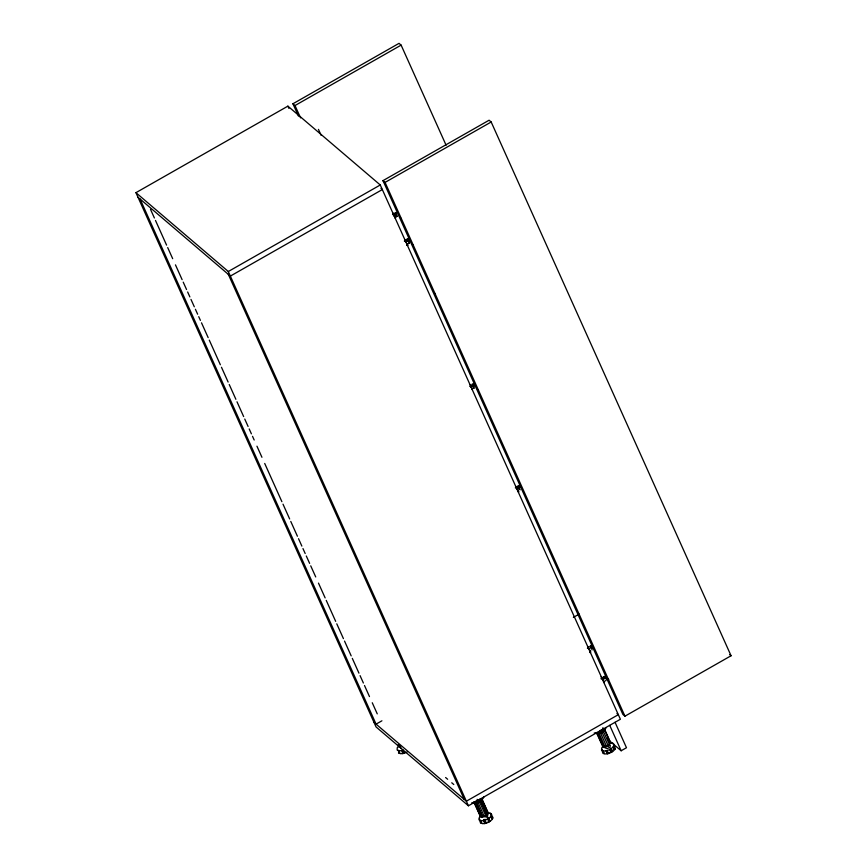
<?xml version="1.0" encoding="UTF-8"?>
<svg xmlns="http://www.w3.org/2000/svg" width="867" height="867" viewBox="0 0 867 867"><rect width="100%" height="100%" fill="white"/><g stroke="black" fill="none" stroke-linecap="round" stroke-linejoin="round"><path stroke-width="1.3" d="M405.962 242.034L406.666 241.698L406.179 242.467M471.128 387.05L471.941 386.888L471.258 387.05M588.899 649.101L589.614 648.765M398.614 752.274L398.571 753.152L399.6 753.466L398.289 750.551L400.283 753.683L402.938 753.607L403.318 752.502L402.44 750.551M479.31 818.751L480.546 823.119L481.575 823.444L480.264 820.518L482.258 823.65L484.913 823.574L485.292 822.469L483.981 819.553L483.602 820.659L484.913 823.574M394.94 213.109L395.634 212.513L397.303 216.382M472.006 384.59C471.735 383.702 474.065 383.669 473.664 388.188M589.983 646.359L590.47 646.045L592.139 649.903M613.272 749.294L615.082 749.034L613.869 744.46M406.081 242.034L406.666 241.698M396.23 214.615L395.731 214.452M408.119 241.069L407.598 240.961M473.295 386.086L472.721 385.522M519.03 487.861L518.444 487.655M591.066 648.137L590.243 646.294M604.787 678.666L604.299 678.601M406.948 244.234L407.718 244.082L407.132 244.071M483.027 816.703L487.438 816.877L487.753 815.359M610.314 745.577L609.978 747.105L607.42 748.568L604.993 747.831L605.534 746.953M409.322 243.009C410.113 240.636 405.257 238.392 407.696 239.444M517.74 486.354L518.444 485.758L517.989 486.279M605.209 680.974L605.773 680.617M482.106 799.244L479.635 802.094L475.138 803.221M481.337 799.742L487.958 813.82L481.337 799.742L481.618 798.832M475.149 802.571L481.283 816.877L482.626 816.866L476.536 803.048M478.714 800.046L485.769 815.749L482.681 816.703M487.688 813.896L487.98 812.975L481.543 798.713M600.614 732.908L603.497 731.39L604.169 729.895L601.936 731.846L597.385 733.005L603.735 747.148L608.298 745.988L601.08 730.231M599.01 733.309L596.919 732.962L603.735 747.148M604.397 730.382L604.418 729.526L610.563 743.182L608.298 745.988M603.064 745.089L602.489 746.086L603.053 746.628M518.629 488.002L518.455 487.287M407.089 752.047L404.011 753.347L404.39 752.242L403.318 752.502M491.253 814.276L490.906 813.853L493.095 817.83L492.489 818.838L491.177 815.912L490.776 816.584L492.088 819.499L490.028 821.417L488.717 818.502L487.753 819.098L489.064 822.024L485.986 823.325L484.675 820.399L485.054 819.293M485.986 823.325L486.365 822.219L485.292 822.469M395.244 217.606L395.612 217.259M472.363 388.687L472.092 388.817M518.412 490.494L517.762 491.025L518.076 490.549M590.048 651.236L590.47 650.814M604.158 681.31L603.519 681.841L603.833 681.364M394.485 215.428L394.062 215.829L393.943 214.312C395.352 216.143 393.737 215.471 394.81 215.374M517.577 488.479L516.873 489.075M603.009 679.804L602.5 678.373L603.475 679.663L602.836 680.064M601.709 749.619L602.966 753.423L604.006 753.737L602.695 750.811L604.689 753.943L607.366 753.856L607.767 752.74L606.9 750.789M615.082 749.034L613.771 746.108L613.359 746.79L614.67 749.706L612.568 751.656L611.257 748.73L610.27 749.348L611.582 752.263L608.461 753.586L608.862 752.469M407.273 245.35L408.064 244.982L406.851 245.491M518.293 491.925L518.975 491.806M603.432 676.791L604.115 676.921M412.659 244.938L413.104 245.209M395.829 217.628L395.016 218.018M518.39 490.614L518.065 491.329M604.147 681.419L603.822 682.145M520.222 489.801L520.102 489.617M396.685 216.62L395.395 212.491M474.032 388.091L474.487 388.026M517.848 490.278L518.141 490.223M394.929 215.612L394.062 215.905M471.995 387.083L471.128 387.376M589.755 649.134L588.899 649.426M481.608 799.677L479.418 801.607L474.921 802.734M487.091 814.828L479.874 799.06L486.94 814.763L487.958 813.82M606.098 727.879L603.996 730.112L603.313 729.581L600.029 731.488L600.712 732.019L594.22 733.038M392.545 214.583L393.954 214.073L393.38 214.821M515.345 487.828L516.754 487.319L516.179 488.067M587.382 648.104L588.791 647.606L588.216 648.353M601.102 678.633L602.511 678.135L601.264 678.937M399.21 745.848L397.259 747.657L397.151 749.988L399.893 750.833L403.133 750.053M481.185 815.825L479.245 817.635L479.126 819.954L481.868 820.8L486.181 819.77L490.061 817.343L491.676 814.666L490.278 812.975L487.763 813.04M604.407 682.502C604.147 683.109 604.527 682.958 604.104 682.188M603.681 746.075L601.687 747.918L601.546 750.258L604.31 751.093L608.677 750.02L612.622 747.56L614.291 744.851L612.893 743.16L610.357 743.236M394.778 215.244L393.965 215.601M398.278 744.623C400.738 747.17 398.321 747.126 398.321 745.772M474.455 802.69L473.891 802.148L480.361 816.508L481.283 816.877M487.688 812.368L487.98 812.975M486.94 814.763L485.769 815.749M597.385 733.005L603.974 746.986M610.27 742.575L610.563 743.182M470.445 386.303L471.019 385.555L469.773 386.357M395.666 213.13L395.807 212.957M407.078 239.498L407.696 239.411M490.028 821.417L489.107 820.865L488.143 821.461L489.064 822.024M609.794 749.76L610.661 751.711L611.647 751.093L612.568 751.656M517.859 491.015L518.629 490.863M589.896 651.301L590.655 651.15L590.102 651.605M135.935 192.669L287.898 106.142L380.266 184.985L620.382 719.263L468.418 805.779L376.05 726.936L135.935 192.669L228.303 271.512L468.418 805.779M298.486 116.124L292.927 103.769L399.037 43.35L401.118 45.127L446.093 145.201M292.927 103.769L295.008 105.536L401.118 45.127M382.986 180.639L489.096 120.22L491.177 121.998L731.065 655.755L624.955 716.175L622.874 714.397L382.986 180.639L385.067 182.406L624.955 716.175M228.303 271.512L380.266 184.985M385.067 182.406L491.177 121.998M381.913 720.802L376.072 724.129L140.075 199.02M573.369 617.391L579.199 614.074M607.81 739.388L621.151 750.768L626.483 747.733L615.05 722.298M409.191 243.215L408.541 243.378L408.964 243.031M590.806 652.136L589.788 652.558M601.232 730.285L599.639 731.022L606.705 746.725M394.984 217.162L395.341 216.978M478.172 389.76L477.468 389.673L478.432 390.323L477.641 389.76M396.252 214.442L395.655 214.051M604.798 678.493L604.212 678.102M477.121 799.331L478.216 801.769L471.8 802.744M602.706 679.804L603.367 679.425L602.619 679.891M480.296 815.739L480.361 816.508M483.602 820.659L484.675 820.399M605.621 746.281L606.326 746.129M606.304 679.728L608.688 679.305M406.937 243.486L406.742 243.714M589.885 650.553L589.69 650.781M472.027 389.261L472.688 388.86M488.034 813.279L488.966 813.257M478.107 390.291L477.858 389.684M399.297 746.899L400.652 746.888M517.328 488.565L516.862 489.14M472.493 389.034L472.082 389.5M483.829 815.88L487.438 816.877M596.691 732.474L597.612 732.843M610.661 751.711L611.582 752.263M488.717 818.502L487.796 817.939L489.107 820.865M469.654 384.341L471.041 385.241M601.145 676.921L602.522 677.821L601.34 677.04M412.464 244.743L413.266 245.307L412.41 244.57M478.216 801.769L477.533 801.227L480.762 799.352L481.445 799.894A7.359 3.305 -24.2 0 0 483.905 796.643M380.938 188.377L382.325 189.57L230.362 276.085L137.994 197.243M729.678 654.574L731.065 655.755M616.936 713.498L618.323 714.679L466.359 801.206L373.991 722.363M445.605 777.526L447.654 779.281M451.74 782.771L453.788 784.516M614.313 746.324L614.844 746.953L613.522 744.038M399.644 745.815L401.107 748.449M408.086 240.885L407.544 240.506M408.01 238.75L409.094 241.004M473.187 383.767L474.271 386.021M518.921 485.542L520.005 487.796M590.958 645.817L592.042 648.072M604.678 676.347L605.762 678.601M434.638 293.198L434.898 293.772M393.976 213.759L392.784 212.989M405.864 240.224L404.672 239.455M516.775 487.005L515.583 486.235M588.801 647.291L587.62 646.511M609.718 725.332L621.151 750.768M604.689 729.45L610.834 743.117M608.049 738.63L609.577 742.044M602.901 727.684L604.115 730.447M602.424 729.288L609.642 745.046M610.335 748.167L611.647 751.093M608.461 753.586L607.149 750.67L606.055 750.93L607.366 753.856M598.794 732.832L605.101 747.126M597.168 732.637L599.726 738.326M600.744 740.602L602.283 744.016M596.68 733.124L602.825 746.78M601.741 749.034L603.053 751.96M318.449 129.367L321.169 135.415M295.008 105.536L300.567 117.89M287.898 106.142L288.928 108.429M481.77 798.55L488.251 812.91M481.369 799.32L482.908 802.734M484.956 807.285L486.485 810.699M477.197 800.609L484.209 816.465M475.571 801.162L482.626 816.866M475.365 803.059L481.499 816.714M474.162 802.083L480.589 816.346M228.292 274.308L464.278 799.428M404.011 753.347L402.7 750.432L401.627 750.681L402.938 753.607M150.511 209.348L154.391 217.985M155.496 220.446L166.583 245.123M167.699 247.583L172.685 258.691M175.459 264.858L182.113 279.662M183.219 282.122L186.546 289.524M187.651 291.995L189.873 296.926M190.978 299.397L194.306 306.799M195.411 309.259L197.633 314.201M198.738 316.661L200.407 320.367M201.512 322.827L208.167 337.631M209.272 340.102L220.359 364.769M221.464 367.24L228.119 382.044M229.235 384.504L235.878 399.308M236.994 401.779L243.649 416.583M244.754 419.043L248.081 426.445M249.187 428.916L251.408 433.847M252.514 436.318L254.183 440.013M256.946 446.191L261.942 457.288M264.706 463.455L281.894 501.69M283 504.16L289.654 518.965M290.77 521.435L297.414 536.229M298.53 538.7L301.857 546.102M302.962 548.573L305.184 553.504M306.289 555.975L309.617 563.366M310.722 565.837L315.718 576.945M318.482 583.112L325.136 597.905M326.241 600.376L335.67 621.346M336.775 623.817L343.43 638.621M344.535 641.081L351.189 655.886M352.305 658.356L358.949 673.16M360.065 675.621L363.392 683.023M364.498 685.494L369.483 696.591M372.257 702.758L377.253 713.866M408.303 241.481L407.284 238.945M604.754 678.482L603.963 676.824M596.344 733.189A4.649 2.092 -24.2 0 0 597.666 733.688L599.758 733.46A4.866 2.189 -24.2 0 0 603.074 731.911L604.906 729.797A4.649 2.092 -24.2 0 0 604.7 728.692A4.649 2.092 -24.2 0 1 604.689 729.31L603.714 730.718A4.866 2.189 -24.2 0 1 599.541 732.973L597.45 733.211A4.638 2.081 -24.2 0 1 596.659 733.038M482.106 799.103A4.714 2.113 -24.2 0 1 478.194 802.333A4.714 2.113 -24.2 0 1 473.675 802.419M482.366 798.984A4.714 2.113 -24.2 0 1 478.411 802.82A4.714 2.113 -24.2 0 1 473.631 802.419M405.843 240.538L404.434 241.037L405.843 240.538M406.406 241.655L405.832 240.777L406.406 241.655M471.583 386.671L471.009 385.793L471.583 386.671M519.387 489.367L518.217 487.373L519.387 489.367M603.605 681.083L603.605 681.083M400.792 218.202L400.792 218.202M400.587 218.137L401.378 218.852L400.521 218.105"/></g></svg>
